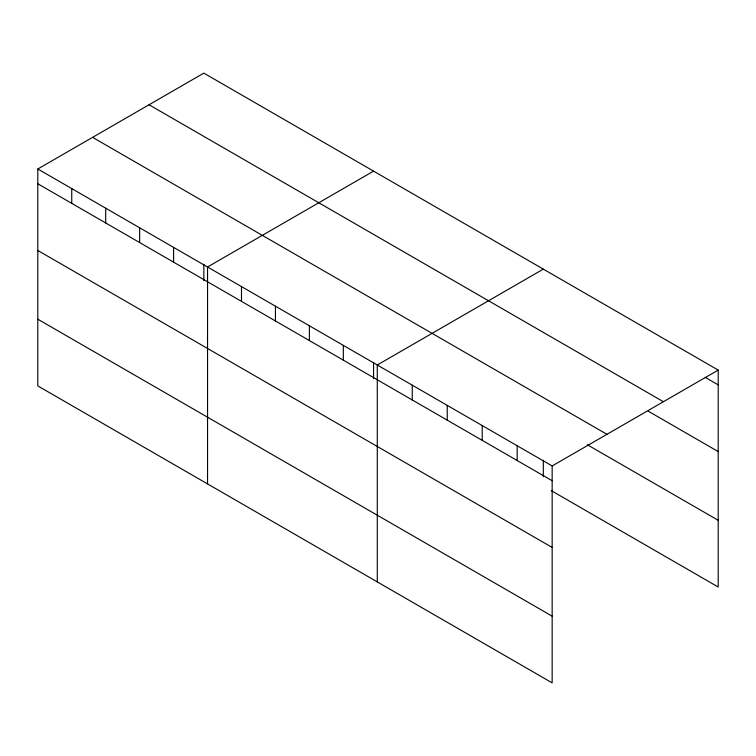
<?xml version="1.0" encoding="UTF-8"?>
<svg xmlns="http://www.w3.org/2000/svg" width="756" height="756" viewBox="0 0 756 756"><rect width="100%" height="100%" fill="white"/><g stroke="black" fill="none" stroke-linecap="round" stroke-linejoin="round"><path stroke-width="1.13" d="M37.8 168.994L552.163 465.951L552.163 682.866L37.8 385.91L37.8 168.994L203.836 73.134L718.2 370.09L718.2 587.006L551.313 490.653M373.577 171.13L207.541 266.991L207.541 483.906M543.318 269.127L377.282 364.987L377.282 581.903M552.163 465.951L718.2 370.09M705.206 377.367L718.2 384.87M149.045 104.763L663.409 401.729M648.251 411.188L718.2 451.578M92.591 137.356L606.955 434.322M587.289 444.717L718.2 520.298M37.8 183.765L552.163 480.731M37.8 250.472L552.163 547.438M37.8 319.202L552.163 616.168M543.318 460.291L543.318 476.677M517.18 445.766L517.18 460.536M482.205 425.571L482.205 440.342M447.231 405.377L447.231 420.147M412.256 385.182L412.256 399.962M373.577 362.294L373.577 378.68M343.328 345.388L343.328 360.168M309.384 325.789L309.384 340.569M275.439 306.189L275.439 320.969M241.485 286.59L241.485 301.37M203.836 264.298L203.836 280.684M173.587 247.392L173.587 262.162M139.643 227.792L139.643 242.563M105.698 208.193L105.698 222.963M71.744 188.594L71.744 203.364"/></g></svg>
